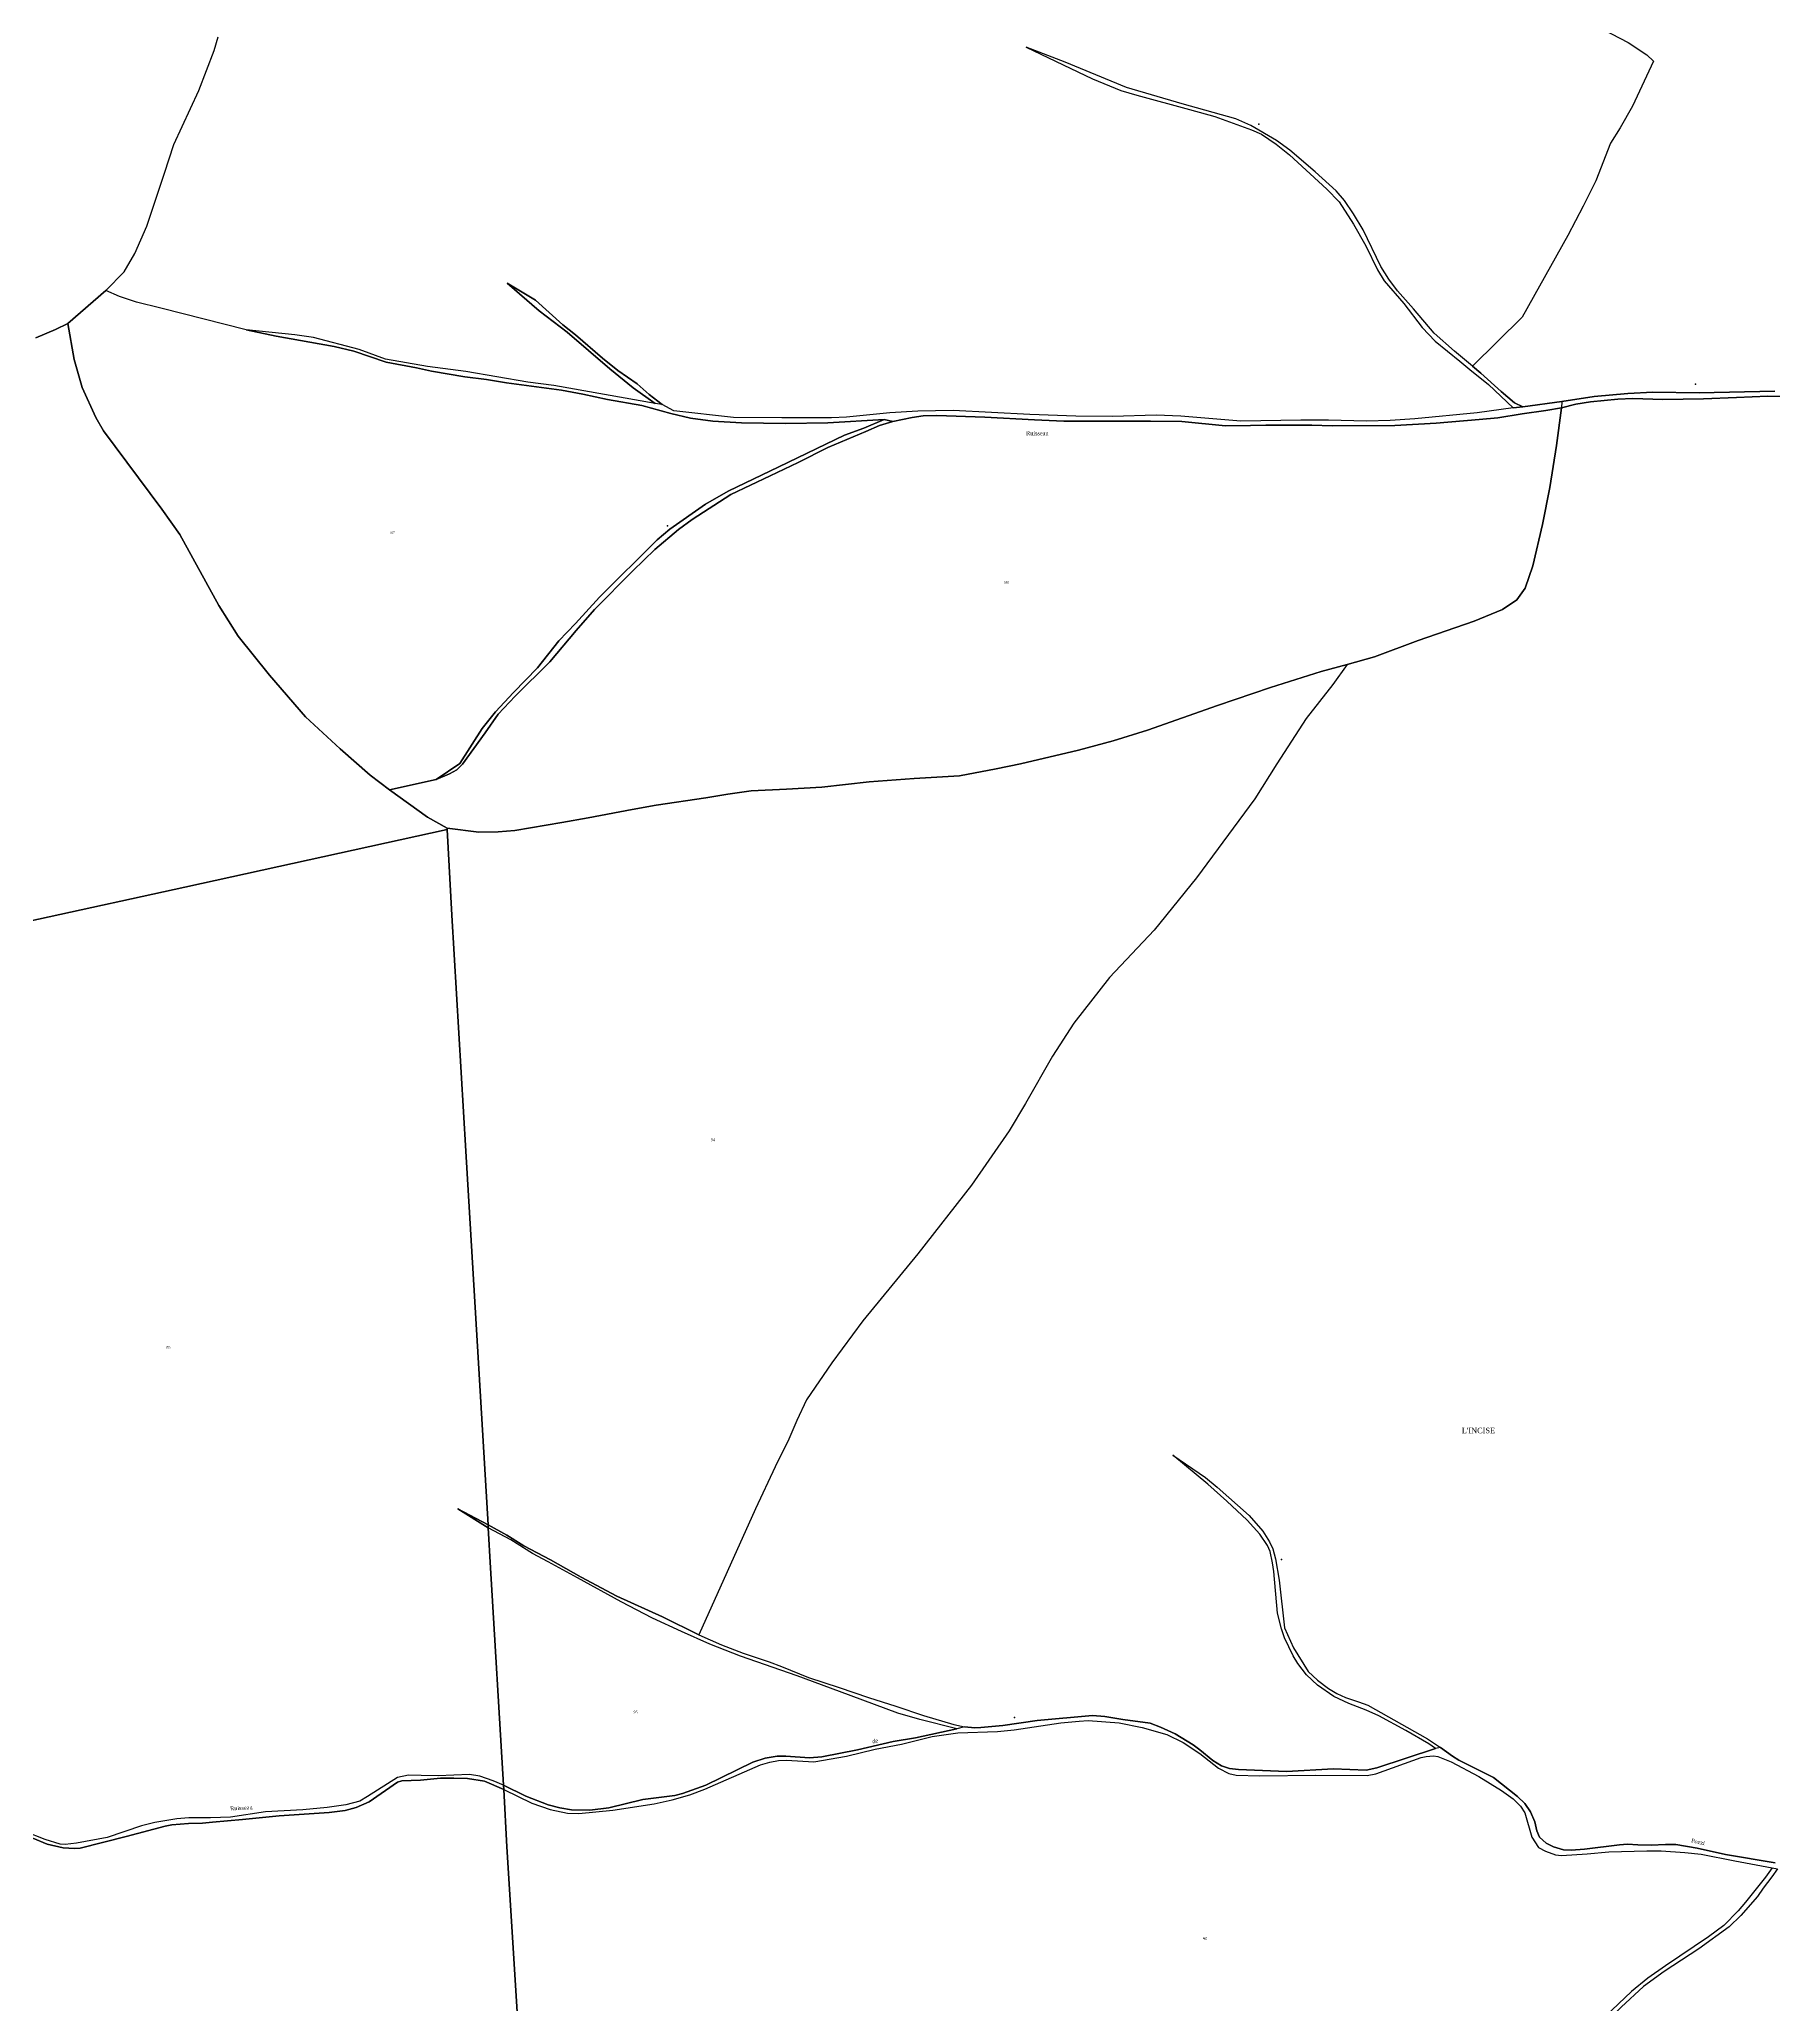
# Model space of a CAD drawing. Extents: x 1189447 to 1205702, y 6141591 to 6152844.
# Drawn here: x 1198352 to 1199629, y 6146357 to 6147805 of the extents above; entities that cross this region are included whole.
import ezdxf

# ---------------------------------------------------------------- set-up
doc = ezdxf.new("R2010")
doc.units = 0
doc.linetypes.add('CONTINU', pattern=[0])
doc.layers.get('0').update_dxf_attribs({"linetype": 'CONTINU'})
for name, color, linetype in [('1FLECHEFL', 7, 'CONTINU'), ('1LIEUDIT', 7, 'CONTINU'), ('1PARCELLE', 7, 'CONTINU'), ('1SUBDSECT', 7, 'CONTINU'), ('1TRONFLUV', 7, 'CONTINU'), ('3CHEMIN', 7, 'CONTINU'), ('3LIEUDITTEX', 7, 'CONTINU'), ('3PARCELLETEX', 7, 'CONTINU'), ('3TRONFLUVTEX', 7, 'CONTINU')]:
    doc.layers.add(name, color=color, linetype=linetype)
doc.styles.get("Standard").update_dxf_attribs({"font": 'Times New Roman'})

# ---------------------------------------------------------------- blocks, each defined once
blk = doc.blocks.new('FLECHRU1')
blk.add_point((0, 0))

msp = doc.modelspace()

# ---------------------------------------------------------------- linework, layer by layer
at = {"layer": '1LIEUDIT'}
for points in [[(1199630.14, 6147545.57), (1199574.37, 6147544.33), (1199540.36, 6147544.76), (1199521.86, 6147543.81), (1199497.13, 6147541.62), (1199473.18, 6147538.01), (1199473.16, 6147533.34), (1199469.32, 6147505.57), (1199464.55, 6147474.44), (1199459.07, 6147447.25), (1199451.87, 6147416.91), (1199446.37, 6147400.38), (1199440.09, 6147391.71), (1199429.54, 6147384.74), (1199408.63, 6147376.17), (1199367.42, 6147361.84), (1199335.4, 6147349.75), (1199315.17, 6147344.31), (1199296.12, 6147339.14), (1199258.76, 6147327.17), (1199219.65, 6147313.99), (1199168.13, 6147295.92), (1199142.88, 6147287.91), (1199117.26, 6147281.09), (1199074.5, 6147271.09), (1199056.65, 6147267.31), (1199029.63, 6147262.31), (1198996.17, 6147260.15), (1198963.06, 6147257.72), (1198928.16, 6147253.97), (1198902.11, 6147252.43), (1198876.23, 6147251.05), (1198858.85, 6147248.68), (1198842.63, 6147245.98), (1198806.17, 6147240.6), (1198788.47, 6147237.52), (1198756.05, 6147231.37), (1198736.76, 6147227.81), (1198702.03, 6147221.91), (1198689.77, 6147220.91), (1198675.4, 6147220.62), (1198652.13, 6147223.58), (1198637.69, 6147231.79), (1198609.78, 6147251.88), (1198595.59, 6147262.76), (1198573.3, 6147282.2), (1198547.89, 6147305.73), (1198521.22, 6147336.33), (1198498.12, 6147365.01), (1198484.1, 6147387.54), (1198455.22, 6147440.02), (1198441.95, 6147458.5), (1198399.08, 6147516.27), (1198393.46, 6147526.05), (1198383.4, 6147548.31), (1198377.52, 6147568.84), (1198372.72, 6147595.26), (1198400.8, 6147619.59), (1198414.29, 6147633.5), (1198422.17, 6147646.9), (1198430.91, 6147666.94), (1198443.95, 6147705.93), (1198450.92, 6147727.12), (1198469.38, 6147766.94), (1198480.57, 6147796.35), (1198483.54, 6147806.53)], [(1198712.31, 6146214.63), (1198696.26, 6146473.6), (1198693.97, 6146515.82), (1198693.64, 6146518.92), (1198684.14, 6146678.95), (1198682.37, 6146708.39), (1198682.45, 6146710.53), (1198682.45, 6146710.53), (1198665.99, 6146985.88), (1198655.62, 6147159.5), (1198652.16, 6147222.75), (1198652.13, 6147223.58), (1198637.69, 6147231.79), (1198609.78, 6147251.88), (1198595.59, 6147262.76), (1198573.3, 6147282.2), (1198547.89, 6147305.73), (1198521.22, 6147336.33), (1198498.12, 6147365.01), (1198484.1, 6147387.54), (1198455.22, 6147440.02), (1198441.95, 6147458.5), (1198399.08, 6147516.27), (1198393.46, 6147526.05), (1198383.4, 6147548.31), (1198377.52, 6147568.84), (1198372.72, 6147595.26), (1198363.7, 6147590.99), (1198349.2, 6147584.9)], [(1199630.14, 6147545.57), (1199574.37, 6147544.33), (1199540.36, 6147544.76), (1199521.86, 6147543.81), (1199497.13, 6147541.62), (1199473.18, 6147538.01), (1199473.16, 6147533.34), (1199469.32, 6147505.57), (1199464.55, 6147474.44), (1199459.07, 6147447.25), (1199451.87, 6147416.91), (1199446.37, 6147400.38), (1199440.09, 6147391.71), (1199429.54, 6147384.74), (1199408.63, 6147376.17), (1199367.42, 6147361.84), (1199335.4, 6147349.75), (1199315.17, 6147344.31), (1199296.12, 6147339.14), (1199258.76, 6147327.17), (1199219.65, 6147313.99), (1199168.13, 6147295.92), (1199142.88, 6147287.91), (1199117.26, 6147281.09), (1199074.5, 6147271.09), (1199056.65, 6147267.31), (1199029.63, 6147262.31), (1198996.17, 6147260.15), (1198963.06, 6147257.72), (1198928.16, 6147253.97), (1198902.11, 6147252.43), (1198876.23, 6147251.05), (1198858.85, 6147248.68), (1198842.63, 6147245.98), (1198806.17, 6147240.6), (1198788.47, 6147237.52), (1198756.05, 6147231.37), (1198736.76, 6147227.81), (1198702.03, 6147221.91), (1198689.77, 6147220.91), (1198675.4, 6147220.62), (1198652.13, 6147223.58), (1198652.16, 6147222.75), (1198655.62, 6147159.5), (1198665.99, 6146985.88), (1198682.45, 6146710.53), (1198682.37, 6146708.39), (1198684.14, 6146678.95), (1198693.64, 6146518.92), (1198693.97, 6146515.82), (1198696.26, 6146473.6), (1198712.31, 6146214.63)]]:
    msp.add_lwpolyline(points, dxfattribs=at)
at = {"layer": '1PARCELLE'}
for points in [[(1199473.07, 6147827.84), (1199522.06, 6147802.3), (1199535.83, 6147793.22), (1199540.74, 6147788.55), (1199525.42, 6147755.28), (1199516.28, 6147739.51), (1199509.11, 6147728.05), (1199498.24, 6147700.3), (1199489.01, 6147681.67), (1199477.74, 6147660.14), (1199444.04, 6147600.03), (1199407.46, 6147563.97), (1199394.27, 6147574.94), (1199379.23, 6147588.19), (1199364.09, 6147606.07), (1199352.33, 6147619.42), (1199345.75, 6147628), (1199339.9, 6147637.21), (1199326.89, 6147664.43), (1199319.77, 6147676.16), (1199313.25, 6147685.88), (1199307.15, 6147692.94), (1199291.6, 6147706.97), (1199272.9, 6147723.08), (1199263.06, 6147730), (1199244.28, 6147741.17), (1199233.07, 6147746.05), (1199193.72, 6147757.19), (1199152.69, 6147769.06), (1199107.49, 6147787.9), (1199078.71, 6147798.87), (1199127.53, 6147775.53), (1199148.52, 6147766.84), (1199160.32, 6147763.45), (1199199.13, 6147752.93), (1199217.64, 6147747.84), (1199244.68, 6147737.99), (1199252.02, 6147734.66), (1199262.89, 6147727.29), (1199272.57, 6147719.49), (1199300.12, 6147694.28), (1199309.24, 6147684.85), (1199319.74, 6147668.45), (1199328.97, 6147652.6), (1199337.53, 6147634.91), (1199342.38, 6147626.78), (1199356.89, 6147610), (1199370.48, 6147592.47), (1199380.09, 6147582.29), (1199398.25, 6147567.68), (1199405.43, 6147561.44), (1199419.23, 6147550.32), (1199437.51, 6147533.12), (1199410.87, 6147529.52), (1199364.9, 6147525.16), (1199346.88, 6147524), (1199329.41, 6147523.43), (1199301.5, 6147524.03), (1199281.12, 6147524.03), (1199236.75, 6147523.48), (1199192.64, 6147527.19), (1199174.52, 6147527.94), (1199142.31, 6147526.81), (1199115.2, 6147526.98), (1199081.33, 6147528.37), (1199025.03, 6147531.25), (1198998.91, 6147530.83), (1198978.18, 6147529.46), (1198946.31, 6147526.4), (1198935.31, 6147525.98), (1198898.83, 6147525.79), (1198863.22, 6147526.18), (1198819.26, 6147530.96), (1198810.59, 6147535.77), (1198800.97, 6147543.11), (1198792.18, 6147550.87), (1198777.94, 6147560.77), (1198766.53, 6147569.7), (1198746.71, 6147587), (1198737.43, 6147594.38), (1198717.35, 6147612.52), (1198696.46, 6147625.02), (1198719.96, 6147604.68), (1198740.71, 6147588.97), (1198772.08, 6147561.83), (1198789.25, 6147548.06), (1198805.44, 6147536.54), (1198730.67, 6147549.75), (1198711.5, 6147552.16), (1198665.89, 6147560.03), (1198637.79, 6147563.66), (1198606.66, 6147569.13), (1198587.36, 6147576.24), (1198553.83, 6147585.1), (1198540.01, 6147586.99), (1198504.07, 6147590.75), (1198441.2, 6147606.64), (1198423.26, 6147611.11), (1198410.89, 6147615.2), (1198400.8, 6147619.59), (1198414.29, 6147633.5), (1198422.17, 6147646.9), (1198430.91, 6147666.94), (1198443.95, 6147705.93), (1198450.92, 6147727.12), (1198469.38, 6147766.94), (1198480.57, 6147796.35), (1198483.54, 6147806.53)], [(1199473.07, 6147827.84), (1199522.06, 6147802.3), (1199535.83, 6147793.22), (1199540.74, 6147788.55), (1199525.42, 6147755.28), (1199516.28, 6147739.51), (1199509.11, 6147728.05), (1199498.24, 6147700.3), (1199489.01, 6147681.67), (1199477.74, 6147660.14), (1199444.04, 6147600.03), (1199407.46, 6147563.97), (1199413.54, 6147558.88), (1199428.58, 6147545.27), (1199438.5, 6147536.91), (1199444.64, 6147533.97), (1199473.18, 6147538.01), (1199497.13, 6147541.62), (1199521.86, 6147543.81), (1199540.36, 6147544.76), (1199574.37, 6147544.33), (1199630.14, 6147545.57)], [(1198349.2, 6147584.9), (1198363.7, 6147590.99), (1198372.72, 6147595.26), (1198377.52, 6147568.84), (1198383.4, 6147548.31), (1198393.46, 6147526.05), (1198399.08, 6147516.27), (1198441.95, 6147458.5), (1198455.22, 6147440.02), (1198484.1, 6147387.54), (1198498.12, 6147365.01), (1198521.22, 6147336.33), (1198547.89, 6147305.73), (1198573.3, 6147282.2), (1198595.59, 6147262.76), (1198609.78, 6147251.88), (1198637.69, 6147231.79), (1198652.13, 6147223.58), (1198652.16, 6147222.75), (1198458.83, 6147180.14), (1198243.07, 6147133.19)], [(1199634.68, 6147541.58), (1199625.11, 6147541.93), (1199602.05, 6147540.8), (1199577.62, 6147539.75), (1199547.74, 6147539.46), (1199525.62, 6147540.21), (1199514.45, 6147539.62), (1199494.39, 6147537.56), (1199483.63, 6147535.82), (1199473.16, 6147533.34), (1199473.16, 6147533.34), (1199469.32, 6147505.57), (1199464.55, 6147474.44), (1199459.07, 6147447.25), (1199451.87, 6147416.91), (1199446.37, 6147400.38), (1199440.09, 6147391.71), (1199429.54, 6147384.74), (1199408.63, 6147376.17), (1199367.42, 6147361.84), (1199335.4, 6147349.75), (1199315.17, 6147344.31), (1199304.61, 6147329.45), (1199285.05, 6147304.5), (1199263.34, 6147270.96), (1199247.12, 6147245.16), (1199204.09, 6147187.02), (1199172.98, 6147148.6), (1199140.18, 6147113.6), (1199113.73, 6147080.17), (1199098.03, 6147055.82), (1199078.16, 6147020.88), (1199066.18, 6147000.67), (1199038.35, 6146960.77), (1198999.02, 6146910.17), (1198958.43, 6146860.88), (1198935.57, 6146829.88), (1198916.82, 6146802.61), (1198909.65, 6146787.57), (1198903.86, 6146773.75), (1198893.69, 6146753.37), (1198879.3, 6146722.33), (1198837.5, 6146629.63), (1198854.16, 6146622.36), (1198870.35, 6146616.14), (1198889.42, 6146609.63), (1198898.58, 6146606.3), (1198918.27, 6146598.15), (1198940.94, 6146590.95), (1198962.65, 6146583.47), (1198982.58, 6146577.12), (1199003.05, 6146570.19), (1199025.45, 6146563.53), (1199033.39, 6146561.74), (1199040.85, 6146561.07), (1199045.29, 6146561.28), (1199061.62, 6146562.9), (1199086.71, 6146566.57), (1199127.58, 6146570.31), (1199136.55, 6146569.47), (1199149.98, 6146567.21), (1199169.97, 6146564.53), (1199177.75, 6146561.64), (1199188.39, 6146556.76), (1199201.77, 6146548.7), (1199206.64, 6146545.02), (1199216.3, 6146536.96), (1199222.59, 6146533.18), (1199228.58, 6146531.24), (1199235.18, 6146530.5), (1199270.48, 6146529.07), (1199305, 6146531), (1199329.12, 6146530.05), (1199337.12, 6146531.67), (1199380.25, 6146545.81), (1199375.21, 6146549.24), (1199358.43, 6146559.15), (1199338.52, 6146570.07), (1199329.16, 6146574.24), (1199316.51, 6146579.14), (1199305.42, 6146584.23), (1199293.28, 6146592.6), (1199285.31, 6146600.25), (1199278.79, 6146608.57), (1199275.49, 6146614.22), (1199268.94, 6146627.49), (1199266.71, 6146633.97), (1199263.75, 6146645.68), (1199261.12, 6146676.18), (1199260.06, 6146682.75), (1199258.36, 6146691.01), (1199256.59, 6146695.46), (1199250.91, 6146703.84), (1199241.62, 6146714.12), (1199226.46, 6146728.08), (1199212.54, 6146740.55), (1199186.72, 6146761.83), (1199210.73, 6146745.45), (1199219.46, 6146738.25), (1199242.94, 6146717.57), (1199253.09, 6146706.03), (1199257.93, 6146698.13), (1199260.29, 6146692.95), (1199262.31, 6146685.7), (1199265.19, 6146669.99), (1199269.02, 6146634.75), (1199275.75, 6146620.02), (1199286.54, 6146602.71), (1199293.29, 6146596.14), (1199301.47, 6146590.17), (1199307.66, 6146586.45), (1199313.86, 6146583.46), (1199323.52, 6146580.37), (1199330.51, 6146577.86), (1199374.46, 6146553.06), (1199383.98, 6146546.7), (1199392.79, 6146540.21), (1199397.39, 6146537.41), (1199409.22, 6146531.42), (1199422.88, 6146524.52), (1199440.65, 6146510.59), (1199446.04, 6146505.49), (1199450.32, 6146499.25), (1199453.43, 6146491.79), (1199454.9, 6146485.16), (1199456.95, 6146480.68), (1199461.65, 6146476.24), (1199467.2, 6146473.37), (1199474.56, 6146471.2), (1199480.08, 6146471), (1199489.93, 6146471.79), (1199515.66, 6146475.07), (1199521.6, 6146475.4), (1199529.39, 6146474.92), (1199539.22, 6146474.79), (1199549.78, 6146475.27), (1199557.16, 6146475.27), (1199573.03, 6146472.47), (1199593.86, 6146467.82), (1199630.55, 6146461.76)], [(1198243.07, 6147133.19), (1198458.83, 6147180.14), (1198652.16, 6147222.75), (1198655.62, 6147159.5), (1198665.99, 6146985.88), (1198682.45, 6146710.53), (1198660.15, 6146722.48), (1198682.37, 6146708.39), (1198684.14, 6146678.95), (1198693.64, 6146518.92), (1198686.14, 6146522.01), (1198676.17, 6146525.41), (1198668.65, 6146526.84), (1198645.66, 6146525.77), (1198633.01, 6146525.96), (1198623.69, 6146526.29), (1198615.57, 6146524.43), (1198593.56, 6146510.45), (1198587.75, 6146507.14), (1198577.43, 6146504.37), (1198563.77, 6146502.48), (1198545.93, 6146500.72), (1198518.39, 6146499.2), (1198492.62, 6146495.32), (1198477.84, 6146494.76), (1198461.83, 6146494.83), (1198453.06, 6146494.11), (1198436.76, 6146491.47), (1198426.99, 6146488.87), (1198401.73, 6146480.32), (1198379.08, 6146476.16), (1198370.84, 6146475.23), (1198367.14, 6146475.46), (1198356.12, 6146479.01), (1198341.04, 6146484.7)], [(1198712.31, 6146214.63), (1198696.26, 6146473.6), (1198693.97, 6146515.82), (1198714.48, 6146505.66), (1198728.19, 6146500.89), (1198740.72, 6146498.39), (1198749.24, 6146498.1), (1198774.17, 6146500.53), (1198804.68, 6146505.26), (1198817.96, 6146508.21), (1198830.97, 6146511.74), (1198841.92, 6146515.86), (1198883, 6146533.92), (1198889.86, 6146535.93), (1198896.19, 6146537.14), (1198902.19, 6146537.22), (1198922.19, 6146536.09), (1198946.26, 6146540.22), (1198967.4, 6146545.3), (1198986.8, 6146549.16), (1199009.42, 6146554.69), (1199028.4, 6146557.37), (1199057.54, 6146558.53), (1199069.84, 6146559.74), (1199104.14, 6146564.78), (1199117.81, 6146566.15), (1199124.37, 6146566.5), (1199147.15, 6146564.9), (1199164.26, 6146561.28), (1199182.28, 6146556.27), (1199194.33, 6146550.29), (1199206.62, 6146542.21), (1199220.44, 6146531.39), (1199227.89, 6146527.43), (1199233.39, 6146526.2), (1199250.78, 6146525.77), (1199291.75, 6146526.35), (1199329.98, 6146526.12), (1199336.29, 6146527.34), (1199369.66, 6146539.17), (1199373.44, 6146540.09), (1199378.74, 6146540.49), (1199381.83, 6146539.91), (1199391.86, 6146536.17), (1199412.21, 6146525.34), (1199428.91, 6146514.89), (1199437.35, 6146508.89), (1199442.94, 6146503.37), (1199445.92, 6146498.48), (1199451.26, 6146480.73), (1199456.08, 6146472.94), (1199461.31, 6146470.18), (1199468.7, 6146467.67), (1199473.01, 6146467.04), (1199492.07, 6146468.28), (1199507.89, 6146469.69), (1199535.93, 6146470.61), (1199546.58, 6146470.52), (1199563.82, 6146469.31), (1199575.81, 6146468.01), (1199600.75, 6146463.19), (1199628.18, 6146458.07), (1199632.22, 6146457.27)], [(1198712.31, 6146214.63), (1198696.26, 6146473.6), (1198693.97, 6146515.82), (1198679.8, 6146521.75), (1198667.18, 6146523.71), (1198657.07, 6146524.09), (1198647.21, 6146524.11), (1198632.62, 6146522.61), (1198618.69, 6146522.14), (1198615.68, 6146521.16), (1198594.83, 6146506.58), (1198585.22, 6146502.47), (1198576.95, 6146500.36), (1198565.24, 6146498.68), (1198528.34, 6146496.31), (1198501.33, 6146493.56), (1198479.3, 6146491.75), (1198471.89, 6146490.94), (1198461.58, 6146490.75), (1198449.26, 6146489.57), (1198444.57, 6146488.59), (1198415.78, 6146481.22), (1198381.9, 6146472.58), (1198377.58, 6146472.37), (1198369.27, 6146472.75), (1198357.46, 6146475.47), (1198325.82, 6146488.74)]]:
    msp.add_lwpolyline(points, dxfattribs=at)
for points in [[(1198400.8, 6147619.59), (1198372.72, 6147595.26), (1198377.52, 6147568.84), (1198383.4, 6147548.31), (1198393.46, 6147526.05), (1198399.08, 6147516.27), (1198441.95, 6147458.5), (1198455.22, 6147440.02), (1198484.1, 6147387.54), (1198498.12, 6147365.01), (1198521.22, 6147336.33), (1198547.89, 6147305.73), (1198573.3, 6147282.2), (1198595.59, 6147262.76), (1198609.78, 6147251.88), (1198643.98, 6147259.59), (1198661.55, 6147271.32), (1198678.05, 6147297.08), (1198687.74, 6147309.3), (1198701.17, 6147323.48), (1198718.67, 6147341.66), (1198734.57, 6147361.72), (1198746.82, 6147374.52), (1198764.39, 6147393.73), (1198807.01, 6147436.1), (1198816.19, 6147443.79), (1198842.57, 6147462.36), (1198859.12, 6147471.74), (1198896.57, 6147489.77), (1198944.94, 6147513.13), (1198959.11, 6147518.28), (1198974.07, 6147524.69), (1198932.7, 6147522.2), (1198901.51, 6147521.76), (1198869.06, 6147522.19), (1198847.82, 6147523.35), (1198831.55, 6147525.69), (1198816.95, 6147529.1), (1198795.52, 6147534.83), (1198770.4, 6147539.27), (1198752.24, 6147543.21), (1198736.35, 6147546.26), (1198695.9, 6147551.73), (1198681.06, 6147554.18), (1198665.22, 6147556.13), (1198640.72, 6147560.22), (1198629.64, 6147562.66), (1198607.22, 6147566.76), (1198583.41, 6147574.95), (1198569.01, 6147578.46), (1198526.21, 6147585.92), (1198504.07, 6147590.75), (1198441.2, 6147606.64), (1198423.26, 6147611.11), (1198410.89, 6147615.2), (1198400.8, 6147619.59)], [(1199473.16, 6147533.34), (1199461.5, 6147531.21), (1199444.01, 6147528.87), (1199426.17, 6147525.98), (1199412.39, 6147524.65), (1199380.65, 6147521.87), (1199350.2, 6147520.34), (1199304.2, 6147520.07), (1199289.05, 6147520.44), (1199255.34, 6147520.43), (1199243.88, 6147520.21), (1199225.57, 6147520.05), (1199193.44, 6147523.27), (1199170.31, 6147523.34), (1199106.37, 6147523.3), (1199084.88, 6147524.5), (1199048.34, 6147526.31), (1199012.95, 6147527.68), (1199002.86, 6147527.35), (1198994.62, 6147526.11), (1198980.51, 6147523.13), (1198970.71, 6147520.11), (1198960.66, 6147515.89), (1198932.7, 6147503.93), (1198910.74, 6147493.07), (1198890.02, 6147483.03), (1198861.13, 6147469.31), (1198832.55, 6147450.87), (1198822.49, 6147443.62), (1198805.13, 6147428.95), (1198788.9, 6147413.09), (1198760.67, 6147384.6), (1198747.3, 6147369.34), (1198727.78, 6147346.17), (1198702.3, 6147320.97), (1198689.86, 6147307.52), (1198680.07, 6147293.97), (1198663.56, 6147270.86), (1198659.24, 6147266.73), (1198653.84, 6147263.58), (1198643.98, 6147259.59), (1198609.78, 6147251.88), (1198637.69, 6147231.79), (1198652.13, 6147223.58), (1198675.4, 6147220.62), (1198689.77, 6147220.91), (1198702.03, 6147221.91), (1198736.76, 6147227.81), (1198756.05, 6147231.37), (1198788.47, 6147237.52), (1198806.17, 6147240.6), (1198842.63, 6147245.98), (1198858.85, 6147248.68), (1198876.23, 6147251.05), (1198902.11, 6147252.43), (1198928.16, 6147253.97), (1198963.06, 6147257.72), (1198996.17, 6147260.15), (1199029.63, 6147262.31), (1199056.65, 6147267.31), (1199074.5, 6147271.09), (1199117.26, 6147281.09), (1199142.88, 6147287.91), (1199168.13, 6147295.92), (1199219.65, 6147313.99), (1199258.76, 6147327.17), (1199296.12, 6147339.14), (1199315.17, 6147344.31), (1199335.4, 6147349.75), (1199367.42, 6147361.84), (1199408.63, 6147376.17), (1199429.54, 6147384.74), (1199440.09, 6147391.71), (1199446.37, 6147400.38), (1199451.87, 6147416.91), (1199459.07, 6147447.25), (1199464.55, 6147474.44), (1199469.32, 6147505.57), (1199473.16, 6147533.34)], [(1198652.13, 6147223.58), (1198675.4, 6147220.62), (1198689.77, 6147220.91), (1198702.03, 6147221.91), (1198736.76, 6147227.81), (1198756.05, 6147231.37), (1198788.47, 6147237.52), (1198806.17, 6147240.6), (1198842.63, 6147245.98), (1198858.85, 6147248.68), (1198876.23, 6147251.05), (1198902.11, 6147252.43), (1198928.16, 6147253.97), (1198963.06, 6147257.72), (1198996.17, 6147260.15), (1199029.63, 6147262.31), (1199056.65, 6147267.31), (1199074.5, 6147271.09), (1199117.26, 6147281.09), (1199142.88, 6147287.91), (1199168.13, 6147295.92), (1199219.65, 6147313.99), (1199258.76, 6147327.17), (1199296.12, 6147339.14), (1199315.17, 6147344.31), (1199304.61, 6147329.45), (1199285.05, 6147304.5), (1199263.34, 6147270.96), (1199247.12, 6147245.16), (1199204.09, 6147187.02), (1199172.98, 6147148.6), (1199140.18, 6147113.6), (1199113.73, 6147080.17), (1199098.03, 6147055.82), (1199078.16, 6147020.88), (1199066.18, 6147000.67), (1199038.35, 6146960.77), (1198999.02, 6146910.17), (1198958.43, 6146860.88), (1198935.57, 6146829.88), (1198916.82, 6146802.61), (1198909.65, 6146787.57), (1198903.86, 6146773.75), (1198893.69, 6146753.37), (1198879.3, 6146722.33), (1198837.5, 6146629.63), (1198810.92, 6146642.76), (1198777.29, 6146658.13), (1198750.85, 6146672.14), (1198728.35, 6146684.91), (1198708.74, 6146695.27), (1198696.18, 6146702.99), (1198682.45, 6146710.53), (1198665.99, 6146985.88), (1198655.62, 6147159.5), (1198652.16, 6147222.75), (1198652.13, 6147223.58)], [(1198682.37, 6146708.39), (1198684.14, 6146678.95), (1198693.64, 6146518.92), (1198710.09, 6146510.81), (1198726.71, 6146504.33), (1198735.3, 6146502.11), (1198743.84, 6146500.71), (1198757.28, 6146500.6), (1198771.19, 6146502.28), (1198796.23, 6146508.33), (1198819.81, 6146511.39), (1198825.47, 6146512.76), (1198842.77, 6146518.9), (1198877.42, 6146535.73), (1198886.41, 6146538.85), (1198895.21, 6146540.17), (1198901.75, 6146540.16), (1198919.14, 6146538.99), (1198928.25, 6146539.71), (1198954.34, 6146544.84), (1198980.82, 6146550.94), (1198997.11, 6146553.67), (1199027.51, 6146560.4), (1199000.48, 6146567.36), (1198984.13, 6146572.04), (1198941.29, 6146588), (1198909.91, 6146599.31), (1198868.2, 6146614.02), (1198845.8, 6146622.8), (1198824.82, 6146632.05), (1198803.5, 6146641.77), (1198780.38, 6146654), (1198748.17, 6146671.55), (1198726.54, 6146683.37), (1198714.94, 6146689.48), (1198699.19, 6146699.65), (1198682.37, 6146708.39)]]:
    msp.add_lwpolyline(points, close=True, dxfattribs=at)
at = {"layer": '1SUBDSECT'}
msp.add_lwpolyline([(1198349.2, 6147584.9), (1198363.7, 6147590.99), (1198372.72, 6147595.26), (1198400.8, 6147619.59), (1198414.29, 6147633.5), (1198422.17, 6147646.9), (1198430.91, 6147666.94), (1198443.95, 6147705.93), (1198450.92, 6147727.12), (1198469.38, 6147766.94), (1198480.57, 6147796.35), (1198483.54, 6147806.53)], dxfattribs=at)
at = {"layer": '1TRONFLUV'}
for points in [[(1199444.64, 6147533.97), (1199438.5, 6147536.91), (1199428.58, 6147545.27), (1199413.54, 6147558.88), (1199407.46, 6147563.97), (1199394.27, 6147574.94), (1199379.23, 6147588.19), (1199364.09, 6147606.07), (1199352.33, 6147619.42), (1199345.75, 6147628), (1199339.9, 6147637.21), (1199326.89, 6147664.43), (1199319.77, 6147676.16), (1199313.25, 6147685.88), (1199307.15, 6147692.94), (1199291.6, 6147706.97), (1199272.9, 6147723.08), (1199263.06, 6147730), (1199244.28, 6147741.17), (1199233.07, 6147746.05), (1199193.72, 6147757.19), (1199152.69, 6147769.06), (1199107.49, 6147787.9), (1199078.71, 6147798.87), (1199127.53, 6147775.53), (1199148.52, 6147766.84), (1199160.32, 6147763.45), (1199199.13, 6147752.93), (1199217.64, 6147747.84), (1199244.68, 6147737.99), (1199252.02, 6147734.66), (1199262.89, 6147727.29), (1199272.57, 6147719.49), (1199300.12, 6147694.28), (1199309.24, 6147684.85), (1199319.74, 6147668.45), (1199328.97, 6147652.6), (1199337.53, 6147634.91), (1199342.38, 6147626.78), (1199356.89, 6147610), (1199370.48, 6147592.47), (1199380.09, 6147582.29), (1199398.25, 6147567.68), (1199405.43, 6147561.44), (1199419.23, 6147550.32), (1199437.51, 6147533.12), (1199444.64, 6147533.97)], [(1198805.44, 6147536.54), (1198789.25, 6147548.06), (1198772.08, 6147561.83), (1198740.71, 6147588.97), (1198719.96, 6147604.68), (1198696.46, 6147625.02), (1198717.35, 6147612.52), (1198737.43, 6147594.38), (1198746.71, 6147587), (1198766.53, 6147569.7), (1198777.94, 6147560.77), (1198792.18, 6147550.87), (1198800.97, 6147543.11), (1198810.59, 6147535.77), (1198805.44, 6147536.54)], [(1198980.51, 6147523.13), (1198974.07, 6147524.69), (1198959.11, 6147518.28), (1198944.94, 6147513.13), (1198896.57, 6147489.77), (1198859.12, 6147471.74), (1198842.57, 6147462.36), (1198816.19, 6147443.79), (1198807.01, 6147436.1), (1198764.39, 6147393.73), (1198746.82, 6147374.52), (1198734.57, 6147361.72), (1198718.67, 6147341.66), (1198701.17, 6147323.48), (1198687.74, 6147309.3), (1198678.05, 6147297.08), (1198661.55, 6147271.32), (1198643.98, 6147259.59), (1198653.84, 6147263.58), (1198659.24, 6147266.73), (1198663.56, 6147270.86), (1198680.07, 6147293.97), (1198689.86, 6147307.52), (1198702.3, 6147320.97), (1198727.78, 6147346.17), (1198747.3, 6147369.34), (1198760.67, 6147384.6), (1198788.9, 6147413.09), (1198805.13, 6147428.95), (1198822.49, 6147443.62), (1198832.55, 6147450.87), (1198861.13, 6147469.31), (1198890.02, 6147483.03), (1198910.74, 6147493.07), (1198932.7, 6147503.93), (1198960.66, 6147515.89), (1198970.71, 6147520.11), (1198980.51, 6147523.13)], [(1199380.25, 6146545.81), (1199375.21, 6146549.24), (1199358.43, 6146559.15), (1199338.52, 6146570.07), (1199329.16, 6146574.24), (1199316.51, 6146579.14), (1199305.42, 6146584.23), (1199293.28, 6146592.6), (1199285.31, 6146600.25), (1199278.79, 6146608.57), (1199275.49, 6146614.22), (1199268.94, 6146627.49), (1199266.71, 6146633.97), (1199263.75, 6146645.68), (1199261.12, 6146676.18), (1199260.06, 6146682.75), (1199258.36, 6146691.01), (1199256.59, 6146695.46), (1199250.91, 6146703.84), (1199241.62, 6146714.12), (1199226.46, 6146728.08), (1199212.54, 6146740.55), (1199186.72, 6146761.83), (1199210.73, 6146745.45), (1199219.46, 6146738.25), (1199242.94, 6146717.57), (1199253.09, 6146706.03), (1199257.93, 6146698.13), (1199260.29, 6146692.95), (1199262.31, 6146685.7), (1199265.19, 6146669.99), (1199269.02, 6146634.75), (1199275.75, 6146620.02), (1199286.54, 6146602.71), (1199293.29, 6146596.14), (1199301.47, 6146590.17), (1199307.66, 6146586.45), (1199313.86, 6146583.46), (1199323.52, 6146580.37), (1199330.51, 6146577.86), (1199374.46, 6146553.06), (1199383.98, 6146546.7), (1199380.25, 6146545.81)], [(1199033.39, 6146561.74), (1199027.51, 6146560.4), (1199000.48, 6146567.36), (1198984.13, 6146572.04), (1198941.29, 6146588), (1198909.91, 6146599.31), (1198868.2, 6146614.02), (1198845.8, 6146622.8), (1198824.82, 6146632.05), (1198803.5, 6146641.77), (1198780.38, 6146654), (1198748.17, 6146671.55), (1198726.54, 6146683.37), (1198714.94, 6146689.48), (1198699.19, 6146699.65), (1198682.37, 6146708.39), (1198660.15, 6146722.48), (1198682.45, 6146710.53), (1198696.18, 6146702.99), (1198708.74, 6146695.27), (1198728.35, 6146684.91), (1198750.85, 6146672.14), (1198777.29, 6146658.13), (1198810.92, 6146642.76), (1198837.5, 6146629.63), (1198854.16, 6146622.36), (1198870.35, 6146616.14), (1198889.42, 6146609.63), (1198898.58, 6146606.3), (1198918.27, 6146598.15), (1198940.94, 6146590.95), (1198962.65, 6146583.47), (1198982.58, 6146577.12), (1199003.05, 6146570.19), (1199025.45, 6146563.53), (1199033.39, 6146561.74)]]:
    msp.add_lwpolyline(points, close=True, dxfattribs=at)
for points in [[(1199630.14, 6147545.57), (1199574.37, 6147544.33), (1199540.36, 6147544.76), (1199521.86, 6147543.81), (1199497.13, 6147541.62), (1199473.18, 6147538.01), (1199444.64, 6147533.97), (1199437.51, 6147533.12), (1199410.87, 6147529.52), (1199364.9, 6147525.16), (1199346.88, 6147524), (1199329.41, 6147523.43), (1199301.5, 6147524.03), (1199281.12, 6147524.03), (1199236.75, 6147523.48), (1199192.64, 6147527.19), (1199174.52, 6147527.94), (1199142.31, 6147526.81), (1199115.2, 6147526.98), (1199081.33, 6147528.37), (1199025.03, 6147531.25), (1198998.91, 6147530.83), (1198978.18, 6147529.46), (1198946.31, 6147526.4), (1198935.31, 6147525.98), (1198898.83, 6147525.79), (1198863.22, 6147526.18), (1198819.26, 6147530.96), (1198810.59, 6147535.77), (1198805.44, 6147536.54), (1198730.67, 6147549.75), (1198711.5, 6147552.16), (1198665.89, 6147560.03), (1198637.79, 6147563.66), (1198606.66, 6147569.13), (1198587.36, 6147576.24), (1198553.83, 6147585.1), (1198540.01, 6147586.99), (1198504.07, 6147590.75), (1198526.21, 6147585.92), (1198569.01, 6147578.46), (1198583.41, 6147574.95), (1198607.22, 6147566.76), (1198629.64, 6147562.66), (1198640.72, 6147560.22), (1198665.22, 6147556.13), (1198681.06, 6147554.18), (1198695.9, 6147551.73), (1198736.35, 6147546.26), (1198752.24, 6147543.21), (1198770.4, 6147539.27), (1198795.52, 6147534.83), (1198816.95, 6147529.1), (1198831.55, 6147525.69), (1198847.82, 6147523.35), (1198869.06, 6147522.19), (1198901.51, 6147521.76), (1198932.7, 6147522.2), (1198974.07, 6147524.69), (1198980.51, 6147523.13), (1198980.51, 6147523.13), (1198994.62, 6147526.11), (1199002.86, 6147527.35), (1199012.95, 6147527.68), (1199048.34, 6147526.31), (1199084.88, 6147524.5), (1199106.37, 6147523.3), (1199170.31, 6147523.34), (1199193.44, 6147523.27), (1199225.57, 6147520.05), (1199243.88, 6147520.21), (1199255.34, 6147520.43), (1199289.05, 6147520.44), (1199304.2, 6147520.07), (1199350.2, 6147520.34), (1199380.65, 6147521.87), (1199412.39, 6147524.65), (1199426.17, 6147525.98), (1199444.01, 6147528.87), (1199461.5, 6147531.21), (1199473.16, 6147533.34), (1199483.63, 6147535.82), (1199494.39, 6147537.56), (1199514.45, 6147539.62), (1199525.62, 6147540.21), (1199547.74, 6147539.46), (1199577.62, 6147539.75), (1199602.05, 6147540.8), (1199625.11, 6147541.93), (1199634.68, 6147541.58)], [(1198325.82, 6146488.74), (1198357.46, 6146475.47), (1198369.27, 6146472.75), (1198377.58, 6146472.37), (1198381.9, 6146472.58), (1198415.78, 6146481.22), (1198444.57, 6146488.59), (1198449.26, 6146489.57), (1198461.58, 6146490.75), (1198471.89, 6146490.94), (1198479.3, 6146491.75), (1198501.33, 6146493.56), (1198528.34, 6146496.31), (1198565.24, 6146498.68), (1198576.95, 6146500.36), (1198585.22, 6146502.47), (1198594.83, 6146506.58), (1198615.68, 6146521.16), (1198618.69, 6146522.14), (1198632.62, 6146522.61), (1198647.21, 6146524.11), (1198657.07, 6146524.09), (1198667.18, 6146523.71), (1198679.8, 6146521.75), (1198693.97, 6146515.82), (1198714.48, 6146505.66), (1198728.19, 6146500.89), (1198740.72, 6146498.39), (1198749.24, 6146498.1), (1198774.17, 6146500.53), (1198804.68, 6146505.26), (1198817.96, 6146508.21), (1198830.97, 6146511.74), (1198841.92, 6146515.86), (1198883, 6146533.92), (1198889.86, 6146535.93), (1198896.19, 6146537.14), (1198902.19, 6146537.22), (1198922.19, 6146536.09), (1198946.26, 6146540.22), (1198967.4, 6146545.3), (1198986.8, 6146549.16), (1199009.42, 6146554.69), (1199028.4, 6146557.37), (1199057.54, 6146558.53), (1199069.84, 6146559.74), (1199104.14, 6146564.78), (1199117.81, 6146566.15), (1199124.37, 6146566.5), (1199147.15, 6146564.9), (1199164.26, 6146561.28), (1199182.28, 6146556.27), (1199194.33, 6146550.29), (1199206.62, 6146542.21), (1199220.44, 6146531.39), (1199227.89, 6146527.43), (1199233.39, 6146526.2), (1199250.78, 6146525.77), (1199291.75, 6146526.35), (1199329.98, 6146526.12), (1199336.29, 6146527.34), (1199369.66, 6146539.17), (1199373.44, 6146540.09), (1199378.74, 6146540.49), (1199381.83, 6146539.91), (1199391.86, 6146536.17), (1199412.21, 6146525.34), (1199428.91, 6146514.89), (1199437.35, 6146508.89), (1199442.94, 6146503.37), (1199445.92, 6146498.48), (1199451.26, 6146480.73), (1199456.08, 6146472.94), (1199461.31, 6146470.18), (1199468.7, 6146467.67), (1199473.01, 6146467.04), (1199492.07, 6146468.28), (1199507.89, 6146469.69), (1199535.93, 6146470.61), (1199546.58, 6146470.52), (1199563.82, 6146469.31), (1199575.81, 6146468.01), (1199600.75, 6146463.19), (1199628.18, 6146458.07), (1199632.22, 6146457.27)], [(1199630.55, 6146461.76), (1199593.86, 6146467.82), (1199573.03, 6146472.47), (1199557.16, 6146475.27), (1199549.78, 6146475.27), (1199539.22, 6146474.79), (1199529.39, 6146474.92), (1199521.6, 6146475.4), (1199515.66, 6146475.07), (1199489.93, 6146471.79), (1199480.08, 6146471), (1199474.56, 6146471.2), (1199467.2, 6146473.37), (1199461.65, 6146476.24), (1199456.95, 6146480.68), (1199454.9, 6146485.16), (1199453.43, 6146491.79), (1199450.32, 6146499.25), (1199446.04, 6146505.49), (1199440.65, 6146510.59), (1199422.88, 6146524.52), (1199409.22, 6146531.42), (1199397.39, 6146537.41), (1199392.79, 6146540.21), (1199383.98, 6146546.7), (1199380.25, 6146545.81), (1199337.12, 6146531.67), (1199329.12, 6146530.05), (1199305, 6146531), (1199270.48, 6146529.07), (1199235.18, 6146530.5), (1199228.58, 6146531.24), (1199222.59, 6146533.18), (1199216.3, 6146536.96), (1199206.64, 6146545.02), (1199201.77, 6146548.7), (1199188.39, 6146556.76), (1199177.75, 6146561.64), (1199169.97, 6146564.53), (1199149.98, 6146567.21), (1199136.55, 6146569.47), (1199127.58, 6146570.31), (1199086.71, 6146566.57), (1199061.62, 6146562.9), (1199045.29, 6146561.28), (1199040.85, 6146561.07), (1199033.39, 6146561.74), (1199027.51, 6146560.4), (1198997.11, 6146553.67), (1198980.82, 6146550.94), (1198954.34, 6146544.84), (1198928.25, 6146539.71), (1198919.14, 6146538.99), (1198901.75, 6146540.16), (1198895.21, 6146540.17), (1198886.41, 6146538.85), (1198877.42, 6146535.73), (1198842.77, 6146518.9), (1198825.47, 6146512.76), (1198819.81, 6146511.39), (1198796.23, 6146508.33), (1198771.19, 6146502.28), (1198757.28, 6146500.6), (1198743.84, 6146500.71), (1198735.3, 6146502.11), (1198726.71, 6146504.33), (1198710.09, 6146510.81), (1198693.64, 6146518.92), (1198686.14, 6146522.01), (1198676.17, 6146525.41), (1198668.65, 6146526.84), (1198645.66, 6146525.77), (1198633.01, 6146525.96), (1198623.69, 6146526.29), (1198615.57, 6146524.43), (1198593.56, 6146510.45), (1198587.75, 6146507.14), (1198577.43, 6146504.37), (1198563.77, 6146502.48), (1198545.93, 6146500.72), (1198518.39, 6146499.2), (1198492.62, 6146495.32), (1198477.84, 6146494.76), (1198461.83, 6146494.83), (1198453.06, 6146494.11), (1198436.76, 6146491.47), (1198426.99, 6146488.87), (1198401.73, 6146480.32), (1198379.08, 6146476.16), (1198370.84, 6146475.23), (1198367.14, 6146475.46), (1198356.12, 6146479.01), (1198341.04, 6146484.7)]]:
    msp.add_lwpolyline(points, dxfattribs=at)
at = {"layer": '3CHEMIN'}
for points in [[(1199632.22, 6146457.27), (1199628.07, 6146451.28), (1199621.67, 6146443.06), (1199617.41, 6146436.88), (1199605.18, 6146423.04), (1199596.65, 6146414.52), (1199574.13, 6146398.47), (1199548.74, 6146381.71), (1199533.47, 6146370.58), (1199517.05, 6146355.3), (1199502.79, 6146340.78), (1199481.79, 6146314.86), (1199466.58, 6146288.63), (1199453.8, 6146267.9), (1199443.68, 6146253.97), (1199422.84, 6146231.71), (1199413.81, 6146221.5), (1199398.08, 6146211.67), (1199376.28, 6146199.96), (1199364.63, 6146193.1), (1199352.99, 6146183.33), (1199345.08, 6146175.52), (1199338.47, 6146167.37)], [(1199628.18, 6146458.07), (1199623.22, 6146451.12), (1199608.65, 6146432.67), (1199603.27, 6146426.47), (1199592.68, 6146415.67), (1199581.3, 6146407.17), (1199549.77, 6146385.8), (1199536.74, 6146376.73), (1199524.54, 6146367.01), (1199505.54, 6146348.73)]]:
    msp.add_lwpolyline(points, dxfattribs=at)

# ---------------------------------------------------------------- block references
at = {"layer": '1FLECHEFL'}
for p, rotation in [((1199250.15, 6147742.1), 325.7), ((1199571.73, 6147550.59), 359.2), ((1198814.38, 6147446.33), 35), ((1199266.84, 6146685.18), 277.2), ((1199069.99, 6146568.66), 5.5)]:
    msp.add_blockref('FLECHRU1', p, dxfattribs=dict(at, rotation=rotation))

# ---------------------------------------------------------------- texts
at = {"layer": '3LIEUDITTEX'}
msp.add_text("L'INCISE", height=4, dxfattribs=at).set_placement((1199399.62, 6146778.1))
at = {"layer": '3PARCELLETEX'}
for s, p in [('87', (1198610.48, 6147440.31)), ('88', (1199062.69, 6147403.75)), ('94', (1198846.47, 6146993.16)), ('85', (1198445.33, 6146840.28)), ('95', (1198789.52, 6146571.73)), ('96', (1199208.95, 6146404.79))]:
    msp.add_text(s, height=2, dxfattribs=at).set_placement(p)
at = {"layer": '3TRONFLUVTEX'}
for s, rotation, p in [('Ruisseau', 359.8, (1199078.65, 6147513.02)), ('de', 12.9, (1198965.64, 6146549.56)), ('Ruisseau', 3.2, (1198492.41, 6146500.25)), ('Pozzi', 347.7, (1199568.32, 6146476.81))]:
    msp.add_text(s, height=3, rotation=rotation, dxfattribs=at).set_placement(p)

doc.saveas('drawing.dxf')
